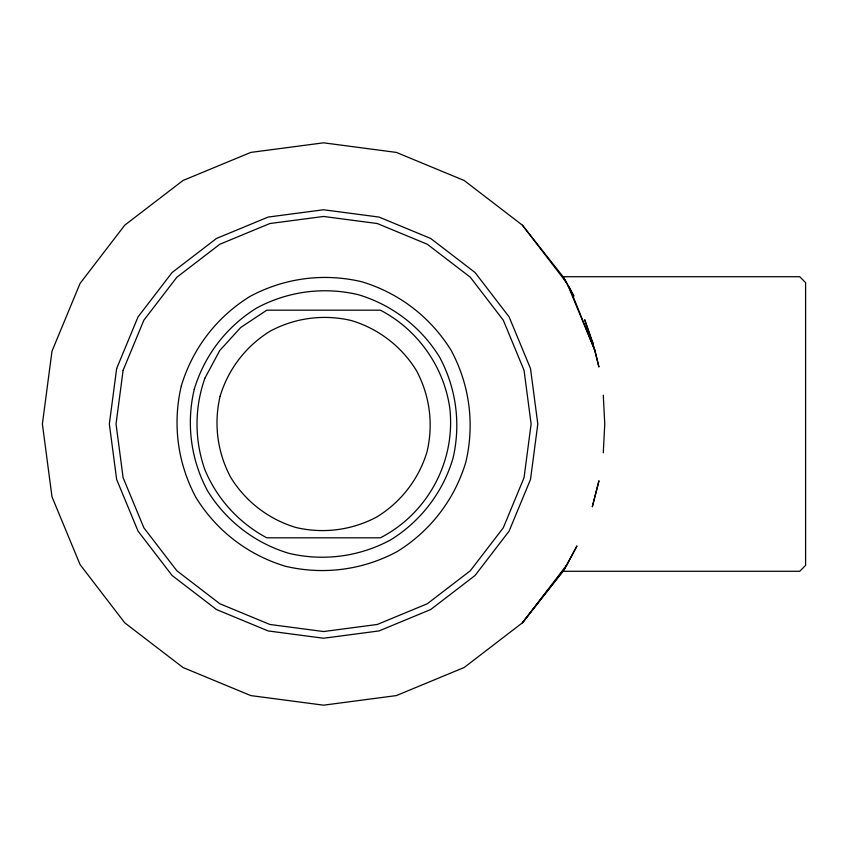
<?xml version="1.0" encoding="UTF-8"?>
<svg xmlns="http://www.w3.org/2000/svg" width="848" height="848" viewBox="0 0 848 848"><rect width="100%" height="100%" fill="white"/><g stroke="black" fill="none" stroke-linecap="round" stroke-linejoin="round"><path stroke-width="1.27" d="M603.278 452.79L604.762 424L603.278 395.21M566.517 565.552L563.093 571.287L522.4 622.824L464.163 667.503L396.355 695.593L323.576 705.176L250.807 695.593L182.988 667.503L124.751 622.824L80.072 564.588L51.982 496.78L42.4 424L51.982 351.22L80.072 283.412L124.751 225.176L182.988 180.497L250.807 152.407L323.576 142.824L396.355 152.407L464.163 180.497L522.4 225.176L563.093 276.713L573.895 296.143L568.308 285.723M563.093 571.287L799.706 571.287L805.6 565.393L805.6 282.607L799.706 276.713L563.093 276.713L566.422 282.299M522.4 225.176L567.089 283.412L595.179 351.22L598.921 367.025L592.349 341.373L584.707 319.728L595.179 351.22L569.739 288.108M592.349 341.373L593.409 345.072M116.642 368.551L109.35 424L116.642 479.449L138.044 531.113L172.091 575.485L216.463 609.532L268.127 630.933L323.576 638.237L379.024 630.933L430.699 609.532L475.06 575.485L509.107 531.113L530.509 479.449L537.812 424L530.509 368.551L509.107 316.887L475.06 272.515L430.699 238.468L379.024 217.067L323.576 209.763L268.127 217.067L216.463 238.468L172.091 272.515L138.044 316.887L116.642 368.551M123.119 370.29L116.038 424L123.119 477.71L143.842 527.763L176.829 570.746L219.812 603.734L269.865 624.467L323.576 631.537L377.296 624.467L427.35 603.734L470.333 570.746L503.309 527.763L524.043 477.71L531.113 424L524.043 370.29L503.309 320.237L470.333 277.254L427.35 244.266L377.296 223.533L323.576 216.463L269.865 223.533L219.812 244.266L176.829 277.254L143.842 320.237L123.119 370.29M181.313 385.882C172.367 423.968 177.529 463.178 196.026 497.638C216.622 530.901 247.998 554.974 285.458 566.263C323.544 575.22 362.753 570.057 397.224 551.55C430.477 530.954 454.56 499.578 465.849 462.118C474.795 424.032 469.633 384.822 451.136 350.362C430.53 317.099 399.154 293.026 361.704 281.737C323.618 272.78 284.409 277.943 249.937 296.45C216.675 317.046 192.602 348.422 181.313 385.882M194.245 389.349C186.094 423.735 190.842 459.849 207.622 490.95C226.172 521.032 255.068 543.208 288.924 553.331C323.311 561.493 359.425 556.733 390.525 539.953C420.608 521.414 442.783 492.508 452.906 458.651C461.068 424.265 456.309 388.151 439.54 357.05C420.99 326.968 392.094 304.792 358.238 294.669C323.851 286.507 287.737 291.267 256.637 308.047C226.554 326.586 204.379 355.492 194.245 389.349M220.109 396.281C213.59 423.788 217.395 452.673 230.815 477.562C245.655 501.624 268.774 519.358 295.857 527.467C323.364 533.986 352.259 530.191 377.137 516.761C401.199 501.931 418.944 478.813 427.042 451.719C433.572 424.212 429.766 395.327 416.347 370.438C401.507 346.376 378.388 328.642 351.305 320.533C323.798 314.014 294.903 317.809 270.024 331.239C245.952 346.069 228.218 369.187 220.109 396.281M598.921 480.975L592.349 506.627L598.921 480.975M204.951 378.091C194.372 407.803 194.372 440.197 204.951 469.909C217.13 499.006 238.945 522.962 266.77 537.812L380.381 537.812C427.763 513.464 455.736 461.323 449.822 408.386C443.97 366.718 417.714 329.586 380.381 310.188L266.77 310.188L240.747 327.466L219.717 350.563L204.951 378.091M576.863 546.112L564.81 568.457L522.4 622.824L567.089 564.588L576.863 546.112"/></g></svg>
